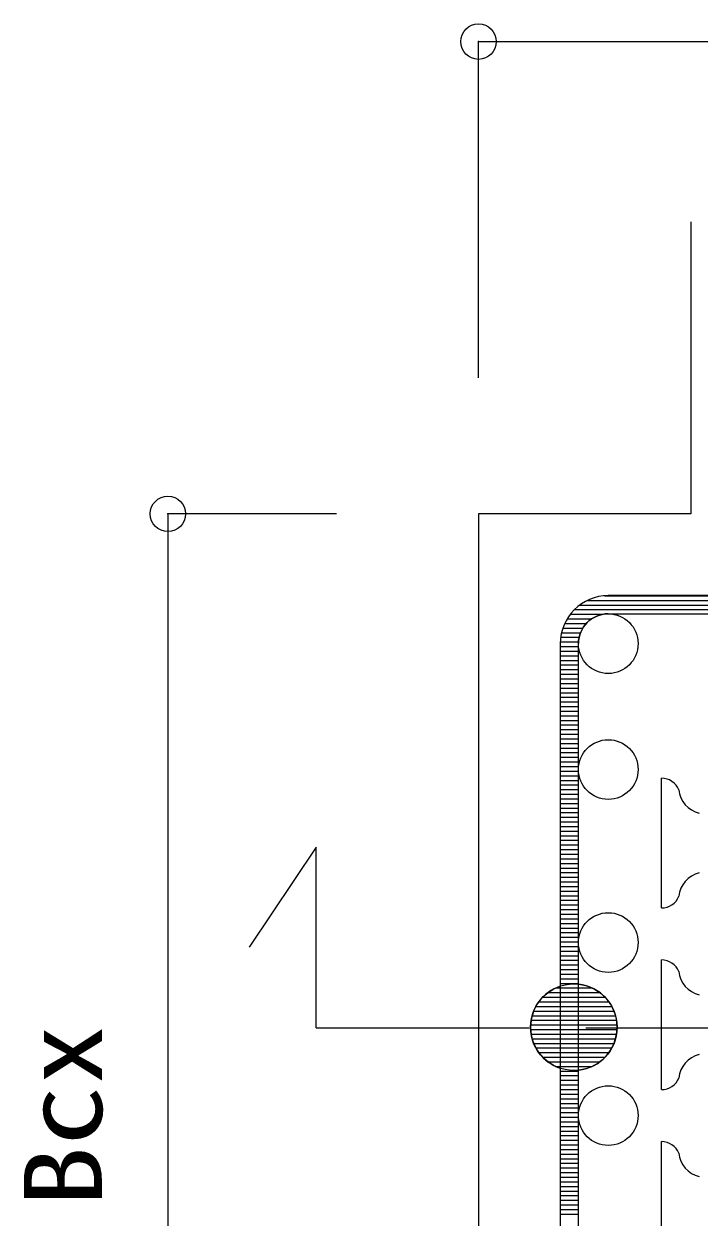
# Model space of a CAD drawing. Units: millimetres, scale not verified. Extents: x -890 to 863, y -296 to 296.
# Drawn here: x 361.92 to 380.95, y 18.71 to 52.33 of the extents above; entities that cross this region are included whole.
import ezdxf
from ezdxf.enums import TextEntityAlignment as Align

# ---------------------------------------------------------------- set-up
doc = ezdxf.new("R2010")
doc.units = ezdxf.units.MM
doc.header["$LTSCALE"] = 2
doc.header["$PDMODE"] = 32
doc.header["$PDSIZE"] = 1
doc.linetypes.add('USER1', pattern=[3.8, 3, -0.8])
for name, color, linetype, lineweight in [('0-C__1-9__0-0_', 7, 'Continuous', 18), ('0-E__0-e__0-8_HOOP', 7, 'Continuous', 18), ('1-0__1-0__0-7_HATCH', 7, 'Continuous', 18)]:
    doc.layers.add(name, color=color, linetype=linetype, lineweight=lineweight)
doc.styles.add('ＭＳ ゴシック', font='')
doc.styles.get('ＭＳ ゴシック').set_extended_font_data('MS Gothic')

# ---------------------------------------------------------------- blocks, each defined once
blk = doc.blocks.new('CCURVE_ORG157')
at = {"layer": '0-C__1-9__0-0_'}
for p, q in [((1295.255, -259.216), (1268.663, -259.216)), ((1267.31, -260.569), (1267.31, -287.16))]:
    blk.add_line(p, q, dxfattribs=at)
blk.add_arc((1268.663, -260.569), 1.353, 90, 180, dxfattribs=at)
blk = doc.blocks.new('CCURVE_ORG156')
at = {"layer": '0-C__1-9__0-0_'}
for p, q in [((1268.663, -259.728), (1295.255, -259.728)), ((1267.822, -287.16), (1267.822, -260.569))]:
    blk.add_line(p, q, dxfattribs=at)
blk.add_arc((1268.663, -260.569), 0.841, 90, 180, dxfattribs=at)
blk = doc.blocks.new('FILL_AREA_004_')
at = {"layer": '0-E__0-e__0-8_HOOP'}
for p, q in [((1267.86, -259.48), (1296.058, -259.48)), ((1268.075, -259.35), (1295.842, -259.35)), ((1268.556, -259.22), (1295.361, -259.22)), ((1267.504, -259.87), (1268.195, -259.87)), ((1267.594, -259.74), (1268.519, -259.74)), ((1267.708, -259.61), (1296.209, -259.61)), ((1267.383, -260.13), (1267.945, -260.13)), ((1267.435, -260), (1268.043, -260)), ((1267.311, -260.52), (1267.823, -260.52)), ((1267.322, -260.39), (1267.841, -260.39)), ((1267.346, -260.26), (1267.881, -260.26)), ((1267.31, -260.65), (1267.822, -260.65)), ((1267.31, -260.78), (1267.822, -260.78)), ((1267.31, -260.91), (1267.822, -260.91)), ((1267.31, -261.04), (1267.822, -261.04)), ((1267.31, -261.17), (1267.822, -261.17)), ((1267.31, -261.3), (1267.822, -261.3)), ((1267.31, -261.43), (1267.822, -261.43)), ((1267.31, -261.56), (1267.822, -261.56)), ((1267.31, -261.69), (1267.822, -261.69)), ((1267.31, -261.82), (1267.822, -261.82)), ((1267.31, -261.95), (1267.822, -261.95)), ((1267.31, -262.08), (1267.822, -262.08)), ((1267.31, -262.21), (1267.822, -262.21)), ((1267.31, -262.34), (1267.822, -262.34)), ((1267.31, -262.47), (1267.822, -262.47)), ((1267.31, -262.6), (1267.822, -262.6)), ((1267.31, -262.73), (1267.822, -262.73)), ((1267.31, -262.86), (1267.822, -262.86)), ((1267.31, -262.99), (1267.822, -262.99)), ((1267.31, -263.12), (1267.822, -263.12)), ((1267.31, -263.25), (1267.822, -263.25)), ((1267.31, -263.38), (1267.822, -263.38)), ((1267.31, -263.51), (1267.822, -263.51)), ((1267.31, -263.64), (1267.822, -263.64)), ((1267.31, -263.77), (1267.822, -263.77)), ((1267.31, -263.9), (1267.822, -263.9)), ((1267.31, -264.03), (1267.822, -264.03)), ((1267.31, -264.16), (1267.822, -264.16)), ((1267.31, -264.29), (1267.822, -264.29)), ((1267.31, -264.42), (1267.822, -264.42)), ((1267.31, -264.55), (1267.822, -264.55)), ((1267.31, -264.68), (1267.822, -264.68)), ((1267.31, -264.81), (1267.822, -264.81)), ((1267.31, -264.94), (1267.822, -264.94)), ((1267.31, -265.07), (1267.822, -265.07)), ((1267.31, -265.2), (1267.822, -265.2)), ((1267.31, -265.33), (1267.822, -265.33)), ((1267.31, -265.46), (1267.822, -265.46)), ((1267.31, -265.59), (1267.822, -265.59)), ((1267.31, -265.72), (1267.822, -265.72)), ((1267.31, -265.85), (1267.822, -265.85)), ((1267.31, -265.98), (1267.822, -265.98)), ((1267.31, -266.11), (1267.822, -266.11)), ((1267.31, -266.24), (1267.822, -266.24)), ((1267.31, -266.37), (1267.822, -266.37)), ((1267.31, -266.5), (1267.822, -266.5)), ((1267.31, -266.63), (1267.822, -266.63)), ((1267.31, -266.76), (1267.822, -266.76)), ((1267.31, -266.89), (1267.822, -266.89)), ((1267.31, -267.02), (1267.822, -267.02)), ((1267.31, -267.15), (1267.822, -267.15)), ((1267.31, -267.28), (1267.822, -267.28)), ((1267.31, -267.41), (1267.822, -267.41)), ((1267.31, -267.54), (1267.822, -267.54)), ((1267.31, -267.67), (1267.822, -267.67)), ((1267.31, -267.8), (1267.822, -267.8)), ((1267.31, -267.93), (1267.822, -267.93)), ((1267.31, -268.06), (1267.822, -268.06)), ((1267.31, -268.19), (1267.822, -268.19)), ((1267.31, -268.32), (1267.822, -268.32)), ((1267.31, -268.45), (1267.822, -268.45)), ((1267.31, -268.58), (1267.822, -268.58)), ((1267.31, -268.71), (1267.822, -268.71)), ((1267.31, -268.84), (1267.822, -268.84)), ((1267.31, -268.97), (1267.822, -268.97)), ((1267.31, -269.1), (1267.822, -269.1)), ((1267.31, -269.23), (1267.822, -269.23)), ((1267.31, -269.36), (1267.822, -269.36)), ((1267.31, -269.49), (1267.822, -269.49)), ((1267.31, -269.62), (1267.822, -269.62)), ((1267.31, -269.75), (1267.822, -269.75)), ((1267.31, -269.88), (1267.822, -269.88)), ((1267.31, -270.01), (1267.822, -270.01)), ((1267.31, -270.14), (1267.822, -270.14)), ((1267.31, -270.27), (1267.822, -270.27)), ((1267.31, -270.4), (1267.822, -270.4)), ((1267.31, -270.53), (1267.822, -270.53)), ((1267.31, -270.66), (1267.822, -270.66)), ((1267.31, -270.79), (1267.822, -270.79)), ((1267.31, -270.92), (1267.822, -270.92)), ((1267.31, -271.05), (1267.822, -271.05)), ((1267.31, -271.18), (1267.822, -271.18)), ((1267.31, -271.31), (1267.822, -271.31)), ((1267.31, -271.44), (1267.822, -271.44)), ((1267.31, -271.57), (1267.822, -271.57)), ((1267.31, -271.7), (1267.822, -271.7)), ((1267.31, -271.83), (1267.822, -271.83)), ((1267.31, -271.96), (1267.822, -271.96)), ((1267.31, -272.09), (1267.822, -272.09)), ((1267.31, -272.22), (1267.822, -272.22)), ((1267.31, -272.35), (1267.822, -272.35)), ((1267.31, -272.48), (1267.822, -272.48)), ((1267.31, -272.61), (1267.822, -272.61)), ((1267.31, -272.74), (1267.822, -272.74)), ((1267.31, -272.87), (1267.822, -272.87)), ((1267.31, -273), (1267.822, -273)), ((1267.31, -273.13), (1267.822, -273.13)), ((1267.31, -273.26), (1267.822, -273.26)), ((1267.31, -273.39), (1267.822, -273.39)), ((1267.31, -273.52), (1267.822, -273.52)), ((1267.31, -273.65), (1267.822, -273.65)), ((1267.31, -273.78), (1267.822, -273.78)), ((1267.31, -273.91), (1267.822, -273.91)), ((1267.31, -274.04), (1267.822, -274.04)), ((1267.31, -274.17), (1267.822, -274.17)), ((1267.31, -274.3), (1267.822, -274.3)), ((1267.31, -274.43), (1267.822, -274.43)), ((1267.31, -274.56), (1267.822, -274.56)), ((1267.31, -274.69), (1267.822, -274.69)), ((1267.31, -274.82), (1267.822, -274.82)), ((1267.31, -274.95), (1267.822, -274.95)), ((1267.31, -275.08), (1267.822, -275.08)), ((1267.31, -275.21), (1267.822, -275.21)), ((1267.31, -275.34), (1267.822, -275.34)), ((1267.31, -275.47), (1267.822, -275.47)), ((1267.31, -275.6), (1267.822, -275.6)), ((1267.31, -275.73), (1267.822, -275.73)), ((1267.31, -275.86), (1267.822, -275.86)), ((1267.31, -275.99), (1267.822, -275.99)), ((1267.31, -276.12), (1267.822, -276.12)), ((1267.31, -276.25), (1267.822, -276.25)), ((1267.31, -276.38), (1267.822, -276.38)), ((1267.31, -276.51), (1267.822, -276.51)), ((1267.31, -276.64), (1267.822, -276.64))]:
    blk.add_line(p, q, dxfattribs=at)
blk = doc.blocks.new('CCURVE_ORG135')
at = {"layer": '0-C__1-9__0-0_'}
blk.add_lwpolyline([(1267.822, -272.587), (1267.822, -271.392), (1267.822, -270.164)], dxfattribs=at)
for start, end in [(0, 83.9234), (276.0766, 359.2439), (359.2439, 0)]:
    blk.add_arc((1267.693, -271.375), 1.219, start, end, dxfattribs=at)
blk = doc.blocks.new('FILL_AREA_026_')
at = {"layer": '1-0__1-0__0-7_HATCH'}
for p, q in [((1267.822, -270.27), (1268.206, -270.27)), ((1267.822, -270.4), (1268.423, -270.4)), ((1267.822, -270.53), (1268.571, -270.53)), ((1267.822, -270.66), (1268.68, -270.66)), ((1267.822, -270.79), (1268.762, -270.79)), ((1267.822, -270.92), (1268.823, -270.92)), ((1267.822, -271.05), (1268.867, -271.05)), ((1267.822, -271.18), (1268.896, -271.18)), ((1267.822, -271.31), (1268.91, -271.31)), ((1267.822, -271.44), (1268.91, -271.44)), ((1267.822, -271.57), (1268.896, -271.57)), ((1267.822, -271.7), (1268.868, -271.7)), ((1267.822, -271.83), (1268.824, -271.83)), ((1267.822, -271.96), (1268.762, -271.96)), ((1267.822, -272.09), (1268.68, -272.09)), ((1267.822, -272.22), (1268.572, -272.22)), ((1267.822, -272.35), (1268.425, -272.35)), ((1267.822, -272.48), (1268.208, -272.48))]:
    blk.add_line(p, q, dxfattribs=at)
blk = doc.blocks.new('CCURVE_ORG134')
at = {"layer": '0-C__1-9__0-0_'}
blk.add_lwpolyline([(1267.31, -270.219), (1267.31, -271.392), (1267.31, -272.532)], dxfattribs=at)
for start, end in [(108.3108, 180), (180, 180.7561), (180.7561, 251.6892)]:
    blk.add_arc((1267.693, -271.375), 1.219, start, end, dxfattribs=at)
blk = doc.blocks.new('FILL_AREA_027_')
at = {"layer": '1-0__1-0__0-7_HATCH'}
for p, q in [((1267.18, -270.27), (1267.31, -270.27)), ((1266.815, -270.53), (1267.31, -270.53)), ((1266.962, -270.4), (1267.31, -270.4)), ((1266.563, -270.92), (1267.31, -270.92)), ((1266.624, -270.79), (1267.31, -270.79)), ((1266.706, -270.66), (1267.31, -270.66)), ((1266.49, -271.18), (1267.31, -271.18)), ((1266.519, -271.05), (1267.31, -271.05)), ((1266.476, -271.31), (1267.31, -271.31)), ((1266.476, -271.44), (1267.31, -271.44)), ((1266.49, -271.57), (1267.31, -271.57)), ((1266.518, -271.7), (1267.31, -271.7)), ((1266.562, -271.83), (1267.31, -271.83)), ((1266.624, -271.96), (1267.31, -271.96)), ((1266.706, -272.09), (1267.31, -272.09)), ((1266.814, -272.22), (1267.31, -272.22)), ((1266.961, -272.35), (1267.31, -272.35)), ((1267.178, -272.48), (1267.31, -272.48))]:
    blk.add_line(p, q, dxfattribs=at)

msp = doc.modelspace()

# ---------------------------------------------------------------- linework, layer by layer
at = {"layer": '0-C__1-9__0-0_', "color": 5}
for p, q in [((374.731, 51.826), (408.635, 51.826)), ((374.731, 42.351), (374.731, 51.826)), ((365.979, 38.52), (365.979, 4.616)), ((370.731, 38.52), (365.979, 38.52))]:
    msp.add_line(p, q, dxfattribs=at)
at = {"layer": '0-C__1-9__0-0_'}
for p, q in [((380.714, 46.747), (380.714, 38.52)), ((404.979, 36.217), (378.387, 36.217)), ((378.387, 35.705), (404.979, 35.705)), ((377.035, 34.864), (377.035, 8.272)), ((377.546, 8.272), (377.546, 34.864)), ((379.887, 27.418), (379.887, 31.075)), ((379.887, 22.299), (379.887, 25.956)), ((379.887, 17.18), (379.887, 20.837))]:
    msp.add_line(p, q, dxfattribs=at)
at = {"layer": '0-C__1-9__0-0_', "linetype": 'USER1'}
msp.add_line((370.155, 24.041), (383.164, 24.041), dxfattribs=at)
at = {"layer": '0-C__1-9__0-0_'}
for points in [[(380.714, 38.52), (374.731, 38.52), (374.731, 4.616), (380.714, 4.616)], [(370.155, 24.041), (370.155, 29.135), (368.266, 26.315)]]:
    msp.add_lwpolyline(points, dxfattribs=at)
for centre, radius in [((378.387, 34.864), 0.841), ((378.387, 31.318), 0.841), ((378.387, 26.443), 0.841), ((377.417, 24.057), 1.219), ((378.387, 21.568), 0.841)]:
    msp.add_circle(centre, radius, dxfattribs=at)
for centre, radius, start, end in [((378.387, 34.864), 1.353, 90, 180), ((378.387, 34.864), 0.841, 90, 180), ((379.887, 30.545), 0.529, 22.4694, 90), ((381.131, 30.824), 0.759, 185.7888, 255.9412), ((381.131, 27.669), 0.759, 104.0588, 174.2112), ((379.887, 27.948), 0.529, 270, 337.5306), ((379.887, 25.426), 0.529, 22.4694, 90), ((381.131, 25.705), 0.759, 185.7888, 255.9412), ((381.131, 22.55), 0.759, 104.0588, 174.2112), ((379.887, 22.829), 0.529, 270, 337.5306), ((379.887, 20.307), 0.529, 22.4694, 90), ((381.131, 20.586), 0.759, 185.7888, 255.9412)]:
    msp.add_arc(centre, radius, start, end, dxfattribs=at)
at = {"layer": '0-C__1-9__0-0_', "color": 5}
for p in [(374.731, 51.826), (365.979, 38.52)]:
    msp.add_point(p, dxfattribs=at)

# ---------------------------------------------------------------- block references
at = {"layer": '0-C__1-9__0-0_'}
for name in ['CCURVE_ORG157', 'FILL_AREA_004_', 'CCURVE_ORG156', 'CCURVE_ORG134', 'CCURVE_ORG135', 'FILL_AREA_027_', 'FILL_AREA_026_']:
    msp.add_blockref(name, (-890.276, 295.433), dxfattribs=at)

# ---------------------------------------------------------------- texts
at = {"layer": '0-C__1-9__0-0_', "style": 'ＭＳ ゴシック', "width": 1.15}
msp.add_text('Bcx', height=2.199, rotation=90, dxfattribs=at).set_placement((364.779, 18.981), align=Align.BOTTOM_LEFT)

doc.saveas('drawing.dxf')
